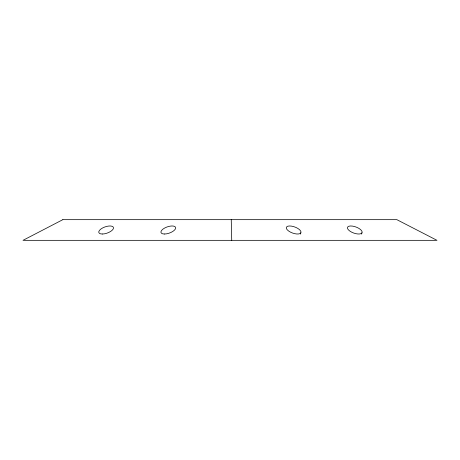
<?xml version="1.0" encoding="UTF-8"?>
<svg xmlns="http://www.w3.org/2000/svg" width="460" height="460" viewBox="0 0 460 460"><rect width="100%" height="100%" fill="white"/><g stroke="black" fill="none" stroke-linecap="round" stroke-linejoin="round"><path stroke-width="0.69" d="M300.38 234.094L300.834 232.846A7.745 3.226 19.9 0 0 291.433 226.113A7.745 3.226 19.9 0 0 288.661 231.041A7.745 3.226 19.9 0 0 300.834 232.846M361.514 234.094L361.968 232.846A7.745 3.226 19.9 0 0 352.567 226.113A7.745 3.226 19.9 0 0 349.796 231.041A7.745 3.226 19.9 0 0 361.968 232.846M231.248 219.667L231.731 240.333M62.842 219.667L23 240.333L437 240.333L396.859 219.667L62.842 219.667M102.292 234.019A7.745 3.283 -19.4 0 0 113.511 227.987A7.745 3.283 -19.4 0 0 102.563 227.987A7.745 3.283 -19.4 0 0 102.292 234.019M164.456 234.019A7.745 3.283 -19.4 0 0 175.68 227.987A7.745 3.283 -19.4 0 0 164.732 227.987A7.745 3.283 -19.4 0 0 164.456 234.019"/></g></svg>
